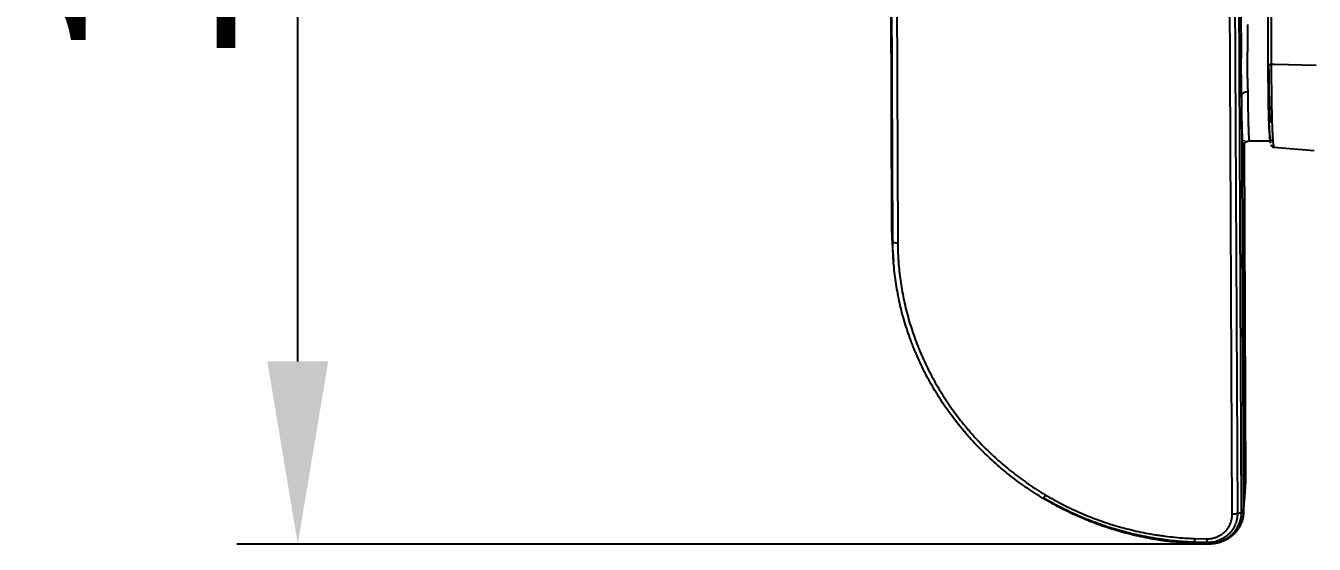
# Model space of a CAD drawing. Extents: x 86520 to 160660, y -2551 to 2752.
# Drawn here: x 89709.8 to 89815.6, y 2207.4 to 2250 of the extents above; entities that cross this region are included whole.
import ezdxf

# ---------------------------------------------------------------- set-up
doc = ezdxf.new("R2010")
doc.units = 0
doc.header["$LTSCALE"] = 10
doc.header["$MEASUREMENT"] = 0
doc.layers.get('DEFPOINTS').update_dxf_attribs({"linetype": 'CONTINUOUS'})
doc.layers.add('1', color=7, linetype='CONTINUOUS')
doc.dimstyles.new('경보기_스탈', dxfattribs={"dimtxt": 3.15, "dimasz": 2.5, "dimexe": 1, "dimexo": 1, "dimgap": 1, "dimtad": 1, "dimtoh": 1, "dimdec": 3, "dimzin": 1, "dimtxsty": 'STANDARD', "dimcen": 0, "dimclrd": 2, "dimclre": 2, "dimclrt": 4, "dimazin": 3, "dimtp": 0.1, "dimtm": 0.1, "dimtfac": 1, "dimtdec": 3, "dimtmove": 0, "dimatfit": 3})

# ---------------------------------------------------------------- blocks, each defined once
blk = doc.blocks.new('*D455')
at = {"layer": '1', "color": 1, "linetype": 'CONTINUOUS'}
for p, q in [((89795.6, 2314.96), (89727.14, 2314.96)), ((89732.14, 2222.41), (89732.14, 2299.96)), ((89805.96, 2207.41), (89727.14, 2207.41))]:
    blk.add_line(p, q, dxfattribs=at)
for points in [[(89729.64, 2299.96), (89734.64, 2299.96), (89732.14, 2314.96)], [(89729.64, 2222.41), (89734.64, 2222.41), (89732.14, 2207.41)]]:
    blk.add_solid(points, dxfattribs=at)
at = {"layer": 'DEFPOINTS', "color": 0, "linetype": 'CONTINUOUS'}
for p in [(89732.14, 2314.96), (89796.6, 2314.96), (89806.96, 2207.41)]:
    blk.add_point(p, dxfattribs=at)
at = {"layer": '1', "color": 2, "linetype": 'CONTINUOUS', "insert": (89719.64, 2262.14), "char_height": 15, "attachment_point": 5, "rotation": 90}
blk.add_mtext('108', dxfattribs=at)

msp = doc.modelspace()

# ---------------------------------------------------------------- linework, layer by layer
at = {"layer": '1', "color": 7, "linetype": 'CONTINUOUS'}
for p, q in [((89809.6696, 2210.0257), (89809.225, 2305.1753)), ((89780.6705, 2297.527), (89780.9198, 2233.511)), ((89811.8368, 2297.7088), (89811.8368, 2246.8486)), ((89812.1107, 2297.6475), (89812.1107, 2246.7873)), ((89781.0135, 2232.2682), (89780.8121, 2295.6488)), ((89781.2252, 2295.5178), (89781.4266, 2232.1372)), ((89808.9087, 2209.889), (89808.6505, 2265.1541)), ((89809.0698, 2265.1884), (89809.3281, 2209.9234)), ((89812.37, 2246.7826), (89812.1107, 2246.7873)), ((89815.8102, 2246.7209), (89812.37, 2246.7826)), ((89809.6774, 2244.2968), (89809.8371, 2210.1258)), ((89809.8823, 2240.5765), (89809.8826, 2240.4999)), ((89809.9923, 2212.217), (89809.883, 2240.2755)), ((89809.8835, 2240.2767), (89809.9922, 2212.3594)), ((89812.3359, 2240.0056), (89815.6407, 2239.7165)), ((89809.8371, 2210.1258), (89809.9923, 2212.217)), ((89809.9918, 2212.3541), (89809.9922, 2212.3594)), ((89793.3789, 2211.1515), (89793.3841, 2211.1584)), ((89805.8005, 2207.8656), (89806.8011, 2207.831)), ((89806.8327, 2207.5259), (89805.832, 2207.5605)), ((89805.9481, 2207.4323), (89806.8947, 2207.3996)), ((89805.9523, 2207.4906), (89806.8514, 2207.4595))]:
    msp.add_line(p, q, dxfattribs=at)
for centre, major_axis, ratio, start_param, end_param in [((89812.1368, 2246.8486), (0.3, 0), 0.205164, 3.14161497, 4.62512252), ((89812.1245, 2248.54), (-0.0591, -8.2337), 0.034176, 4.919266, 6.20485035), ((89810.1773, 2244.2966), (-0.5, -0.0049), 0.496331, 4.70753626, 6.26276233), ((89793.6361, 2211.5802), (0.2568, 0.429), 0.004652, 2.66333942, 3.32711857), ((89793.6361, 2211.5802), (-0.2573, -0.4287), 0.0107, 5.03877521, 6.28321616), ((89793.6361, 2211.5802), (0.2551, 0.4301), 0.012452, 1.89712261, 2.66330483)]:
    msp.add_ellipse(centre, major_axis=major_axis, ratio=ratio, start_param=start_param, end_param=end_param, dxfattribs=at)
for points, knots in [([(89809.6509, 2249.9726), (89809.6171, 2260.0359), (89809.5664, 2275.1308), (89809.5136, 2290.8547), (89809.4941, 2296.6725), (89809.4914, 2297.4587), (89809.4908, 2297.6553), (89809.4906, 2297.6946), (89809.4904, 2297.7733), (89809.49, 2297.8916), (89809.4897, 2298.0104), (89809.4887, 2298.4074), (89809.4883, 2298.7284), (89809.4881, 2299.1342), (89809.4881, 2299.2158), (89809.4881, 2299.3784), (89809.4882, 2299.6218), (89809.4885, 2299.8637), (89809.4893, 2300.3455), (89809.4901, 2300.664), (89809.4925, 2301.2959), (89809.494, 2301.6093), (89809.4962, 2301.9976), (89809.4967, 2302.0751), (89809.4977, 2302.2289), (89809.4992, 2302.458), (89809.5009, 2302.6822), (89809.5045, 2303.1243), (89809.5072, 2303.4106), (89809.5132, 2303.9662), (89809.5164, 2304.2356), (89809.5204, 2304.5288), (89809.5208, 2304.5613), (89809.5217, 2304.6258), (89809.5231, 2304.7218), (89809.5264, 2304.9415), (89809.5293, 2305.1222), (89809.5353, 2305.4734), (89809.5395, 2305.6943), (89809.5484, 2306.1094), (89809.553, 2306.3036), (89809.5585, 2306.5066), (89809.5591, 2306.5289), (89809.5603, 2306.573), (89809.5622, 2306.6383), (89809.5665, 2306.7851), (89809.5703, 2306.9014), (89809.578, 2307.1213), (89809.5833, 2307.2512), (89809.594, 2307.4777), (89809.5995, 2307.5743), (89809.6052, 2307.6535)], [0, 0, 0, 0, 0.5, 0.75, 0.78125, 0.7890625, 0.7890625, 0.79101563, 0.79101563, 0.79296875, 0.796875, 0.796875, 0.8125, 0.8125, 0.81640625, 0.81640625, 0.8203125, 0.828125, 0.828125, 0.84375, 0.84375, 0.859375, 0.859375, 0.86328125, 0.86328125, 0.8671875, 0.875, 0.875, 0.890625, 0.890625, 0.90625, 0.90625, 0.90820313, 0.90820313, 0.91015625, 0.9140625, 0.921875, 0.921875, 0.9375, 0.9375, 0.953125, 0.953125, 0.95507813, 0.95507813, 0.95703125, 0.9609375, 0.96875, 0.96875, 0.984375, 0.984375, 1, 1, 1, 1]), ([(89809.6774, 2244.2968), (89809.6758, 2244.5239), (89809.6716, 2244.7531), (89809.6651, 2245.0998), (89809.6629, 2245.2159), (89809.6588, 2245.4489), (89809.6569, 2245.5658), (89809.6521, 2245.9174), (89809.6501, 2246.1532), (89809.6495, 2246.5091), (89809.6496, 2246.6281), (89809.6502, 2246.7773), (89809.6503, 2246.8071), (89809.6506, 2246.8669), (89809.6509, 2246.9565), (89809.655, 2248.0017), (89809.6547, 2249.017), (89809.6509, 2249.9726)], [0, 0, 0, 0, 0.125, 0.125, 0.1875, 0.1875, 0.25, 0.25, 0.375, 0.375, 0.4375, 0.4375, 0.453125, 0.453125, 0.46875, 0.5, 1, 1, 1, 1]), ([(89810.1508, 2250.0751), (89810.1539, 2249.1334), (89810.1504, 2248.1918), (89810.1383, 2247.1324), (89810.1368, 2247.0147), (89810.1349, 2246.8676), (89810.1344, 2246.8382), (89810.1337, 2246.7795), (89810.1327, 2246.6916), (89810.1322, 2246.6042), (89810.1316, 2246.4299), (89810.1323, 2246.1993), (89810.1382, 2245.8583), (89810.1479, 2245.5222), (89810.1598, 2245.1911), (89810.1674, 2244.9737), (89810.1737, 2244.7579), (89810.1762, 2244.6509), (89810.1773, 2244.5448)], [0, 0, 0, 0, 0.5, 0.5, 0.5625, 0.5625, 0.578125, 0.578125, 0.59375, 0.625, 0.625, 0.6875, 0.75, 0.8125, 0.875, 0.9375, 0.9375, 1, 1, 1, 1]), ([(89811.8439, 2246.8478), (89811.8439, 2246.8043), (89811.844, 2246.567), (89811.8449, 2246.1412), (89811.8467, 2245.7661), (89811.8491, 2245.3948), (89811.8505, 2245.2112), (89811.853, 2244.9388), (89811.854, 2244.8485), (89811.8555, 2244.7138), (89811.856, 2244.6691), (89811.857, 2244.5803), (89811.8597, 2244.3598), (89811.8653, 2243.9764), (89811.8741, 2243.4933), (89811.8844, 2243.0382), (89811.8922, 2242.7535), (89811.8974, 2242.5817), (89811.8984, 2242.5477), (89811.9005, 2242.4805), (89811.9038, 2242.3811), (89811.9071, 2242.2852), (89811.9139, 2242.0985), (89811.9233, 2241.8623), (89811.9386, 2241.5462), (89811.9495, 2241.361), (89811.9579, 2241.2319), (89811.9608, 2241.1905), (89811.9667, 2241.111), (89811.9696, 2241.0731), (89811.9785, 2240.9653), (89811.9907, 2240.8366), (89812.0095, 2240.6877), (89812.0226, 2240.6178), (89812.0325, 2240.5766), (89812.0375, 2240.5588), (89812.0426, 2240.5452), (89812.0453, 2240.5388), (89812.0463, 2240.5366), (89812.0473, 2240.5346)], [0, 0, 0, 0, 0.01308563, 0.07150365, 0.12992167, 0.12992167, 0.18833969, 0.18833969, 0.2175487, 0.2175487, 0.2321532, 0.2321532, 0.24675771, 0.30517573, 0.36359375, 0.42201177, 0.48042979, 0.48042979, 0.49503429, 0.49503429, 0.5096388, 0.53884781, 0.53884781, 0.59726583, 0.65568385, 0.71410187, 0.71410187, 0.74331088, 0.74331088, 0.77251989, 0.77251989, 0.83093791, 0.88935593, 0.94777395, 0.94777395, 0.97698296, 0.99158746, 0.99158746, 1, 1, 1, 1]), ([(89811.8966, 2246.8601), (89811.8967, 2246.7735), (89811.8974, 2246.5065), (89811.8987, 2246.2439), (89811.9002, 2246.0243), (89811.9005, 2245.9804), (89811.9012, 2245.8931), (89811.9023, 2245.7631), (89811.9035, 2245.6356), (89811.9061, 2245.3839), (89811.9101, 2245.0573), (89811.9151, 2244.7484), (89811.9207, 2244.4483), (89811.9238, 2244.3027), (89811.928, 2244.1264), (89811.9288, 2244.0914), (89811.9305, 2244.0223), (89811.9332, 2243.92), (89811.9359, 2243.8214), (89811.9416, 2243.629), (89811.9496, 2243.3854), (89811.9585, 2243.1675), (89811.9655, 2243.0137), (89811.9679, 2242.9641), (89811.9728, 2242.8681), (89811.9753, 2242.8217), (89811.9829, 2242.6878), (89811.9882, 2242.6065), (89811.9989, 2242.4594), (89812.01, 2242.3279), (89812.0216, 2242.227), (89812.0306, 2242.1631), (89812.0351, 2242.134), (89812.0397, 2242.1094), (89812.0428, 2242.094), (89812.0444, 2242.0868), (89812.0522, 2242.0535), (89812.0584, 2242.0352), (89812.0677, 2242.0203), (89812.0707, 2242.0174), (89812.0737, 2242.0162)], [0, 0, 0, 0, 0.03185659, 0.09878217, 0.09878217, 0.11551357, 0.11551357, 0.13224496, 0.16570775, 0.16570775, 0.23263332, 0.2995589, 0.2995589, 0.36648448, 0.36648448, 0.38321587, 0.38321587, 0.39994727, 0.43341005, 0.43341005, 0.50033563, 0.56726121, 0.56726121, 0.600724, 0.600724, 0.63418679, 0.63418679, 0.70111236, 0.70111236, 0.76803794, 0.83496352, 0.83496352, 0.8684263, 0.8851577, 0.8851577, 0.90188909, 0.90188909, 0.96881467, 0.96881467, 1, 1, 1, 1]), ([(89812.1107, 2246.7873), (89812.1107, 2246.6544), (89812.1108, 2246.5223), (89812.1112, 2246.2595), (89812.1115, 2246.1288), (89812.1128, 2245.7412), (89812.1154, 2245.2348), (89812.1197, 2244.7491), (89812.1235, 2244.3927), (89812.1249, 2244.2752), (89812.1271, 2244.1009), (89812.1279, 2244.0431), (89812.1295, 2243.9283), (89812.1303, 2243.8714), (89812.1345, 2243.5896), (89812.1421, 2243.1555), (89812.1511, 2242.7542), (89812.1584, 2242.4657), (89812.161, 2242.3716), (89812.1649, 2242.2336), (89812.1663, 2242.1881), (89812.169, 2242.0982), (89812.1704, 2242.054), (89812.1774, 2241.8362), (89812.1834, 2241.673), (89812.1958, 2241.3681), (89812.2023, 2241.2264), (89812.2159, 2240.9643), (89812.223, 2240.844), (89812.2322, 2240.7074), (89812.2341, 2240.6807), (89812.2369, 2240.6418), (89812.2379, 2240.629), (89812.2398, 2240.6038), (89812.2445, 2240.5418), (89812.2494, 2240.4848), (89812.2611, 2240.3573), (89812.2771, 2240.2122), (89812.2939, 2240.1162), (89812.3067, 2240.0628), (89812.311, 2240.0481), (89812.3175, 2240.0308), (89812.3197, 2240.0258), (89812.3241, 2240.0175), (89812.3263, 2240.0141), (89812.3318, 2240.0077), (89812.335, 2240.0057), (89812.3383, 2240.0054)], [0, 0, 0, 0, 0.03480315, 0.03480315, 0.0696063, 0.0696063, 0.13921261, 0.20881891, 0.20881891, 0.24362206, 0.24362206, 0.26102364, 0.26102364, 0.27842521, 0.27842521, 0.34803151, 0.41763782, 0.41763782, 0.45244097, 0.45244097, 0.46984254, 0.46984254, 0.48724412, 0.48724412, 0.55685042, 0.55685042, 0.62645673, 0.62645673, 0.69606303, 0.69606303, 0.7134646, 0.7134646, 0.72216539, 0.72216539, 0.73086618, 0.76566933, 0.76566933, 0.83527563, 0.90488194, 0.90488194, 0.93968509, 0.93968509, 0.95708666, 0.95708666, 0.97448824, 0.97448824, 1, 1, 1, 1]), ([(89809.7285, 2241.2639), (89809.7266, 2241.3318), (89809.7215, 2241.5184), (89809.7166, 2241.7228), (89809.7122, 2241.9242), (89809.7107, 2241.9931), (89809.7086, 2242.0991), (89809.7079, 2242.1349), (89809.7064, 2242.2073), (89809.703, 2242.3899), (89809.697, 2242.7334), (89809.6897, 2243.2221), (89809.6831, 2243.7414), (89809.6792, 2244.1081), (89809.6774, 2244.2968)], [0, 0, 0, 0, 0.09180373, 0.24316977, 0.24316977, 0.31885279, 0.31885279, 0.35669431, 0.35669431, 0.39453582, 0.54590186, 0.69726791, 0.84863395, 1, 1, 1, 1]), ([(89810.1773, 2244.5448), (89810.1791, 2244.3672), (89810.1831, 2244.0219), (89810.1897, 2243.533), (89810.1969, 2243.073), (89810.2022, 2242.7856), (89810.2057, 2242.6121), (89810.2064, 2242.5778), (89810.2078, 2242.5096), (89810.2085, 2242.4759), (89810.2107, 2242.3761), (89810.2121, 2242.3113), (89810.2165, 2242.1217), (89810.2226, 2241.8822), (89810.2322, 2241.5619), (89810.2389, 2241.3745), (89810.244, 2241.2438), (89810.2458, 2241.2019), (89810.2493, 2241.1215), (89810.251, 2241.0829), (89810.2564, 2240.9731), (89810.2636, 2240.8423), (89810.2746, 2240.691), (89810.2855, 2240.5876), (89810.2927, 2240.5473), (89810.2963, 2240.5345)], [0, 0, 0, 0, 0.07743838, 0.15487676, 0.23231514, 0.30975352, 0.30975352, 0.32911311, 0.32911311, 0.34847271, 0.34847271, 0.38719189, 0.38719189, 0.46463027, 0.54206865, 0.61950703, 0.61950703, 0.65822622, 0.65822622, 0.69694541, 0.69694541, 0.77438379, 0.85182217, 0.92926055, 1, 1, 1, 1]), ([(89809.8318, 2240.1342), (89809.8313, 2240.1298), (89809.8309, 2240.1254), (89809.8299, 2240.1169), (89809.8285, 2240.1045), (89809.8251, 2240.0783), (89809.8222, 2240.0605), (89809.8165, 2240.0311), (89809.8127, 2240.0197), (89809.8069, 2240.0151), (89809.804, 2240.0159), (89809.8011, 2240.0213), (89809.7992, 2240.026), (89809.7982, 2240.0289), (89809.7934, 2240.0458), (89809.7896, 2240.0676), (89809.7821, 2240.1271), (89809.7746, 2240.2026), (89809.7636, 2240.3633), (89809.7564, 2240.5024), (89809.7511, 2240.6191), (89809.7493, 2240.6601), (89809.7458, 2240.7455), (89809.7441, 2240.7901), (89809.7389, 2240.9289), (89809.7343, 2241.0677), (89809.7298, 2241.2199), (89809.7285, 2241.2639)], [0, 0, 0, 0, 0.01330707, 0.01330707, 0.02661415, 0.05322829, 0.10645659, 0.10645659, 0.21291317, 0.21291317, 0.26614146, 0.29275561, 0.29275561, 0.31936976, 0.31936976, 0.42582634, 0.42582634, 0.53228293, 0.63873951, 0.7451961, 0.7451961, 0.79842439, 0.79842439, 0.85165269, 0.85165269, 0.95810927, 1, 1, 1, 1]), ([(89809.8296, 2240.1477), (89809.8299, 2240.1488), (89809.8321, 2240.1581), (89809.8426, 2240.1994), (89809.8848, 2240.2886), (89809.9692, 2240.3955), (89810.1074, 2240.4824), (89810.233, 2240.5263), (89810.2978, 2240.5151), (89810.3017, 2240.5144)], [0, 0, 0, 0, 0.17148379, 0.37400833, 0.50998097, 0.64825599, 0.81231922, 0.98875953, 1, 1, 1, 1]), ([(89810.2963, 2240.5345), (89810.2966, 2240.5333), (89810.2969, 2240.5321), (89810.2982, 2240.5278), (89810.2992, 2240.5252), (89810.3011, 2240.5208), (89810.3034, 2240.5167), (89810.3056, 2240.5154), (89810.3069, 2240.5156)], [0, 0, 0, 0, 0.09340635, 0.09340635, 0.36337378, 0.36337378, 0.63334121, 1, 1, 1, 1]), ([(89812.0516, 2240.5268), (89812.0577, 2240.5171), (89812.0708, 2240.5099), (89812.0841, 2240.5304), (89812.0946, 2240.5581), (89812.0982, 2240.5693), (89812.1035, 2240.589), (89812.1061, 2240.5996), (89812.1088, 2240.6112), (89812.1106, 2240.6192), (89812.1115, 2240.6234), (89812.1124, 2240.6275)], [0, 0, 0, 0, 0.30939259, 0.65469629, 0.65469629, 0.82734815, 0.82734815, 0.91367407, 0.95683704, 0.95683704, 1, 1, 1, 1]), ([(89812.0721, 2240.2063), (89812.0736, 2240.1997), (89812.0858, 2240.1702), (89812.1279, 2240.1009), (89812.246, 2240.0105), (89812.3203, 2240.0125), (89812.3375, 2240.0141)], [0, 0, 0, 0, 0.14545613, 0.57139893, 0.90588998, 1, 1, 1, 1]), ([(89793.3841, 2211.1584), (89792.9169, 2211.4385), (89792.4608, 2211.7314), (89791.5703, 2212.3423), (89790.7015, 2212.9782), (89789.8759, 2213.6638), (89789.072, 2214.3745), (89788.681, 2214.7423), (89787.9212, 2215.5037), (89787.5524, 2215.8972), (89787.1502, 2216.3546), (89787.1057, 2216.4056), (89787.017, 2216.508), (89786.9728, 2216.5595), (89786.841, 2216.7142), (89786.5803, 2217.0252), (89786.3282, 2217.3409), (89785.8352, 2217.9784), (89785.2078, 2218.8449), (89784.3552, 2220.1932), (89783.8458, 2221.1243), (89783.3665, 2222.072), (89783.1419, 2222.554), (89782.8806, 2223.1672), (89782.8293, 2223.2904), (89782.7286, 2223.5378), (89782.6792, 2223.6621), (89782.5343, 2224.0358), (89782.442, 2224.2864), (89782.1775, 2225.0417), (89782.0191, 2225.5477), (89781.7368, 2226.5644), (89781.4891, 2227.586), (89781.3099, 2228.6169), (89781.1652, 2229.6525), (89781.11, 2230.1727), (89781.0537, 2230.9567), (89781.0394, 2231.2186), (89781.0196, 2231.7436), (89781.0143, 2232.006), (89781.0135, 2232.2682)], [0, 0, 0, 0, 0.0625, 0.0625, 0.125, 0.1875, 0.1875, 0.25, 0.25, 0.3125, 0.3125, 0.3203125, 0.3203125, 0.328125, 0.328125, 0.34375, 0.375, 0.375, 0.4375, 0.5, 0.5625, 0.5625, 0.625, 0.625, 0.640625, 0.640625, 0.65625, 0.65625, 0.6875, 0.6875, 0.75, 0.75, 0.8125, 0.875, 0.875, 0.9375, 0.9375, 0.96875, 0.96875, 1, 1, 1, 1]), ([(89781.0135, 2232.2682), (89781.0145, 2232.2525), (89781.0255, 2232.2369), (89781.0662, 2232.2076), (89781.0959, 2232.194), (89781.1706, 2232.1703), (89781.2155, 2232.1603), (89781.3152, 2232.145), (89781.37, 2232.1397), (89781.4266, 2232.1372)], [0, 0, 0, 0, 0.25, 0.25, 0.5, 0.5, 0.75, 0.75, 1, 1, 1, 1]), ([(89781.4266, 2232.1372), (89781.4274, 2231.8813), (89781.4326, 2231.6247), (89781.447, 2231.2386), (89781.453, 2231.11), (89781.467, 2230.8531), (89781.4751, 2230.7249), (89781.5211, 2230.0845), (89781.5751, 2229.575), (89781.7168, 2228.5611), (89781.8921, 2227.5524), (89782.1339, 2226.5543), (89782.4092, 2225.5613), (89782.5636, 2225.0675), (89782.821, 2224.3308), (89782.9111, 2224.0859), (89783.0528, 2223.7196), (89783.1012, 2223.5976), (89783.1998, 2223.3547), (89783.25, 2223.2338), (89783.506, 2222.6319), (89783.7261, 2222.1588), (89784.1958, 2221.2286), (89784.6951, 2220.3147), (89785.5309, 2218.9913), (89786.146, 2218.1408), (89786.6294, 2217.5149), (89786.7942, 2217.3083), (89787.047, 2217.0015), (89787.1322, 2216.8997), (89787.2614, 2216.7479), (89787.3047, 2216.6974), (89787.3917, 2216.5968), (89787.7846, 2216.146), (89788.1915, 2215.7114), (89788.9366, 2214.9639), (89789.3202, 2214.6028), (89790.1086, 2213.9051), (89790.9183, 2213.232), (89791.7703, 2212.6077), (89792.6437, 2212.008), (89793.0911, 2211.7204), (89793.5493, 2211.4454)], [0, 0, 0, 0, 0.03125, 0.03125, 0.046875, 0.046875, 0.0625, 0.0625, 0.125, 0.125, 0.1875, 0.25, 0.25, 0.3125, 0.3125, 0.34375, 0.34375, 0.359375, 0.359375, 0.375, 0.375, 0.4375, 0.4375, 0.5, 0.5625, 0.625, 0.625, 0.65625, 0.65625, 0.671875, 0.671875, 0.6796875, 0.6796875, 0.6875, 0.75, 0.75, 0.8125, 0.8125, 0.875, 0.9375, 0.9375, 1, 1, 1, 1]), ([(89805.9059, 2207.4461), (89805.3569, 2207.4658), (89804.8091, 2207.5032), (89803.9889, 2207.5856), (89803.7158, 2207.6174), (89803.3065, 2207.6717), (89803.1701, 2207.6908), (89802.8975, 2207.7314), (89802.7612, 2207.7527), (89802.0806, 2207.8649), (89801.5412, 2207.9714), (89800.4726, 2208.2168), (89799.414, 2208.4949), (89798.3754, 2208.8376), (89797.3467, 2209.213), (89796.8374, 2209.417), (89795.8292, 2209.8585), (89795.3304, 2210.0961), (89794.7133, 2210.4142), (89794.5901, 2210.479), (89794.3453, 2210.6101), (89793.9801, 2210.8095), (89793.6209, 2211.0168), (89793.3841, 2211.1584)], [0, 0, 0, 0, 0.125, 0.125, 0.1875, 0.1875, 0.21875, 0.21875, 0.25, 0.25, 0.375, 0.375, 0.5, 0.625, 0.625, 0.75, 0.75, 0.875, 0.875, 0.90625, 0.90625, 0.9375, 1, 1, 1, 1]), ([(89793.4073, 2211.1999), (89793.6426, 2211.0589), (89793.8805, 2210.9213), (89794.2415, 2210.7201), (89794.3625, 2210.6539), (89794.6058, 2210.5232), (89794.7282, 2210.4587), (89795.3414, 2210.1417), (89795.8372, 2209.905), (89796.8392, 2209.4649), (89797.3453, 2209.2615), (89798.3677, 2208.8872), (89799.4, 2208.5452), (89800.4521, 2208.2675), (89801.5142, 2208.0222), (89802.0502, 2207.9156), (89802.7267, 2207.8033), (89802.8622, 2207.7819), (89803.1331, 2207.7412), (89803.5398, 2207.6835), (89803.947, 2207.6355), (89804.7622, 2207.5526), (89805.3067, 2207.5146), (89805.8524, 2207.4942)], [0, 0, 0, 0, 0.0625, 0.0625, 0.09375, 0.09375, 0.125, 0.125, 0.25, 0.25, 0.375, 0.375, 0.5, 0.625, 0.625, 0.75, 0.75, 0.78125, 0.78125, 0.8125, 0.875, 0.875, 1, 1, 1, 1]), ([(89805.8333, 2207.5605), (89805.2899, 2207.5777), (89804.7474, 2207.6129), (89803.935, 2207.6918), (89803.6644, 2207.7224), (89803.2589, 2207.7749), (89803.1238, 2207.7935), (89802.8536, 2207.8328), (89802.7186, 2207.8535), (89802.044, 2207.9626), (89801.5094, 2208.0664), (89800.4498, 2208.3062), (89799.3999, 2208.5781), (89798.3693, 2208.9138), (89797.3483, 2209.2817), (89796.8427, 2209.4818), (89795.8416, 2209.9156), (89795.3462, 2210.1494), (89794.7333, 2210.4629), (89794.611, 2210.5267), (89794.3674, 2210.6562), (89794.0036, 2210.8533), (89793.6445, 2211.059), (89793.4073, 2211.1999)], [0, 0, 0, 0, 0.125, 0.125, 0.1875, 0.1875, 0.21875, 0.21875, 0.25, 0.25, 0.375, 0.375, 0.5, 0.625, 0.625, 0.75, 0.75, 0.875, 0.875, 0.90625, 0.90625, 0.9375, 1, 1, 1, 1]), ([(89793.5493, 2211.4454), (89793.7833, 2211.3066), (89794.0194, 2211.1716), (89794.3766, 2210.9746), (89794.4962, 2210.9099), (89794.7364, 2210.7824), (89794.857, 2210.7196), (89795.4614, 2210.4109), (89795.95, 2210.1806), (89796.9371, 2209.7536), (89797.4356, 2209.5567), (89798.4423, 2209.1946), (89799.4585, 2208.8644), (89800.4935, 2208.597), (89801.5381, 2208.3613), (89802.0652, 2208.2593), (89802.7301, 2208.1523), (89802.8633, 2208.1319), (89803.1296, 2208.0934), (89803.5292, 2208.0387), (89803.9293, 2207.9937), (89804.7301, 2207.9165), (89805.2649, 2207.8822), (89805.8005, 2207.8656)], [0, 0, 0, 0, 0.0625, 0.0625, 0.09375, 0.09375, 0.125, 0.125, 0.25, 0.25, 0.375, 0.375, 0.5, 0.625, 0.625, 0.75, 0.75, 0.78125, 0.78125, 0.8125, 0.875, 0.875, 1, 1, 1, 1]), ([(89809.8371, 2210.1037), (89809.8366, 2210.0133), (89809.8314, 2209.9237), (89809.8119, 2209.7457), (89809.7977, 2209.6575), (89809.7696, 2209.5261), (89809.754, 2209.4607), (89809.7358, 2209.3957), (89809.7231, 2209.3525), (89809.7165, 2209.3309), (89809.6821, 2209.2238), (89809.6191, 2209.0565), (89809.5403, 2208.8968), (89809.4536, 2208.741), (89809.4063, 2208.6651), (89809.3292, 2208.5541), (89809.3024, 2208.5176), (89809.2473, 2208.4463), (89809.219, 2208.4115), (89809.1314, 2208.3093), (89809.0698, 2208.2444), (89808.9398, 2208.1208), (89808.8715, 2208.0622), (89808.7642, 2207.9789), (89808.7276, 2207.952), (89808.6714, 2207.9128), (89808.6525, 2207.8999), (89808.6144, 2207.8747), (89808.5186, 2207.8129), (89808.3405, 2207.7129), (89808.1746, 2207.6394), (89808.0048, 2207.5736), (89807.918, 2207.5445), (89807.807, 2207.5131), (89807.7847, 2207.5071), (89807.74, 2207.4956), (89807.6729, 2207.4791), (89807.6054, 2207.4651), (89807.4698, 2207.4403), (89807.3787, 2207.4281), (89807.1952, 2207.4122), (89807.1028, 2207.4087), (89807.0095, 2207.4097)], [0, 0, 0, 0, 0.0625, 0.0625, 0.125, 0.125, 0.15625, 0.171875, 0.171875, 0.1875, 0.1875, 0.25, 0.3125, 0.3125, 0.375, 0.375, 0.40625, 0.40625, 0.4375, 0.4375, 0.5, 0.5, 0.5625, 0.5625, 0.59375, 0.59375, 0.609375, 0.609375, 0.625, 0.6875, 0.75, 0.75, 0.8125, 0.8125, 0.828125, 0.828125, 0.84375, 0.875, 0.875, 0.9375, 0.9375, 1, 1, 1, 1]), ([(89809.8371, 2210.1258), (89809.8365, 2210.1165), (89809.8323, 2210.1071), (89809.817, 2210.0887), (89809.8059, 2210.0797), (89809.7772, 2210.0625), (89809.7596, 2210.0543), (89809.7187, 2210.0391), (89809.6953, 2210.032), (89809.6696, 2210.0257)], [0, 0, 0, 0, 0.25, 0.25, 0.5, 0.5, 0.75, 0.75, 1, 1, 1, 1]), ([(89809.8371, 2210.1037), (89809.8365, 2210.095), (89809.8323, 2210.0864), (89809.817, 2210.0695), (89809.8059, 2210.0612), (89809.7772, 2210.0456), (89809.7596, 2210.0381), (89809.7187, 2210.0243), (89809.6954, 2210.018), (89809.6697, 2210.0123)], [0, 0, 0, 0, 0.25, 0.25, 0.5, 0.5, 0.75, 0.75, 1, 1, 1, 1]), ([(89806.8011, 2207.832), (89806.9427, 2207.8323), (89807.0814, 2207.8456), (89807.2854, 2207.884), (89807.3526, 2207.8999), (89807.4525, 2207.9286), (89807.4856, 2207.9389), (89807.535, 2207.9557), (89807.5514, 2207.9615), (89807.5839, 2207.9734), (89807.6001, 2207.9796), (89807.7447, 2208.0365), (89807.8662, 2208.0984), (89808.0379, 2208.2081), (89808.0934, 2208.2475), (89808.1738, 2208.311), (89808.2002, 2208.3329), (89808.2516, 2208.3778), (89808.2766, 2208.4009), (89808.3495, 2208.4716), (89808.3955, 2208.5209), (89808.4821, 2208.6238), (89808.5228, 2208.6774), (89808.5799, 2208.7611), (89808.5982, 2208.7895), (89808.6336, 2208.8475), (89808.6506, 2208.8771), (89808.6992, 2208.9669), (89808.7575, 2209.089), (89808.8258, 2209.2794), (89808.8586, 2209.4112), (89808.8782, 2209.5119), (89808.8839, 2209.5458), (89808.8936, 2209.6139), (89808.8975, 2209.648), (89808.9068, 2209.7508), (89808.9094, 2209.8197), (89808.9085, 2209.889)], [0, 0, 0, 0, 0.125, 0.125, 0.1875, 0.1875, 0.21875, 0.21875, 0.234375, 0.234375, 0.25, 0.25, 0.375, 0.375, 0.4375, 0.4375, 0.46875, 0.46875, 0.5, 0.5, 0.5625, 0.5625, 0.625, 0.625, 0.65625, 0.65625, 0.6875, 0.6875, 0.75, 0.8125, 0.875, 0.875, 0.90625, 0.90625, 0.9375, 0.9375, 1, 1, 1, 1]), ([(89809.3279, 2209.9264), (89809.3287, 2209.8453), (89809.3253, 2209.7646), (89809.314, 2209.6444), (89809.3092, 2209.6044), (89809.2976, 2209.5247), (89809.2907, 2209.485), (89809.2672, 2209.367), (89809.2282, 2209.2128), (89809.1473, 2208.9899), (89809.0786, 2208.8471), (89809.0213, 2208.7421), (89809.0012, 2208.7074), (89808.9595, 2208.6396), (89808.9379, 2208.6063), (89808.8706, 2208.5084), (89808.8227, 2208.4456), (89808.7206, 2208.3253), (89808.6665, 2208.2677), (89808.5806, 2208.1851), (89808.5511, 2208.1582), (89808.4907, 2208.1058), (89808.4595, 2208.0802), (89808.3647, 2208.006), (89808.2339, 2207.9141), (89808.0255, 2207.7963), (89807.8786, 2207.7309), (89807.7843, 2207.6943), (89807.7653, 2207.6872), (89807.727, 2207.6734), (89807.7077, 2207.6667), (89807.6497, 2207.6473), (89807.6108, 2207.6353), (89807.4936, 2207.6022), (89807.3357, 2207.5656), (89807.094, 2207.5329), (89806.9296, 2207.526), (89806.8465, 2207.5264)], [0, 0, 0, 0, 0.0625, 0.0625, 0.09375, 0.09375, 0.125, 0.125, 0.1875, 0.25, 0.3125, 0.3125, 0.34375, 0.34375, 0.375, 0.375, 0.4375, 0.4375, 0.5, 0.5, 0.53125, 0.53125, 0.5625, 0.5625, 0.625, 0.6875, 0.75, 0.75, 0.765625, 0.765625, 0.78125, 0.78125, 0.8125, 0.8125, 0.875, 0.9375, 1, 1, 1, 1]), ([(89806.9831, 2207.457), (89807.0718, 2207.4559), (89807.1597, 2207.4591), (89807.3341, 2207.4739), (89807.4206, 2207.4854), (89807.5494, 2207.5088), (89807.6136, 2207.5221), (89807.6774, 2207.5376), (89807.7198, 2207.5485), (89807.741, 2207.5542), (89807.8464, 2207.5838), (89807.9288, 2207.6113), (89808.0901, 2207.6735), (89808.2478, 2207.743), (89808.3983, 2207.827), (89808.4899, 2207.8843), (89808.5081, 2207.896), (89808.5443, 2207.9198), (89808.5623, 2207.932), (89808.6157, 2207.9691), (89808.6505, 2207.9946), (89808.7526, 2208.0734), (89808.8175, 2208.1289), (89808.941, 2208.246), (89808.9995, 2208.3076), (89809.0825, 2208.4045), (89809.1094, 2208.4375), (89809.1617, 2208.5051), (89809.1871, 2208.5398), (89809.2602, 2208.6451), (89809.305, 2208.7172), (89809.3873, 2208.865), (89809.462, 2209.0166), (89809.522, 2209.1755), (89809.5612, 2209.2976), (89809.5733, 2209.3387), (89809.5953, 2209.4213), (89809.6053, 2209.4627), (89809.632, 2209.5876), (89809.6457, 2209.6716), (89809.6643, 2209.8409), (89809.6693, 2209.9263), (89809.6697, 2210.0123)], [0, 0, 0, 0, 0.0625, 0.0625, 0.125, 0.125, 0.15625, 0.171875, 0.171875, 0.1875, 0.1875, 0.25, 0.25, 0.3125, 0.375, 0.375, 0.390625, 0.390625, 0.40625, 0.40625, 0.4375, 0.4375, 0.5, 0.5, 0.5625, 0.5625, 0.59375, 0.59375, 0.625, 0.625, 0.6875, 0.6875, 0.75, 0.8125, 0.8125, 0.84375, 0.84375, 0.875, 0.875, 0.9375, 0.9375, 1, 1, 1, 1]), ([(89808.9087, 2209.889), (89808.9458, 2209.8874), (89808.9835, 2209.8869), (89809.0586, 2209.8883), (89809.0959, 2209.8901), (89809.1682, 2209.8961), (89809.2032, 2209.9002), (89809.2691, 2209.9103), (89809.3, 2209.9164), (89809.3281, 2209.9234)], [0, 0, 0, 0, 0.25, 0.25, 0.5, 0.5, 0.75, 0.75, 1, 1, 1, 1]), ([(89805.8005, 2207.8656), (89805.8009, 2207.8334), (89805.802, 2207.8021), (89805.8052, 2207.7426), (89805.8074, 2207.7143), (89805.8128, 2207.6621), (89805.816, 2207.6381), (89805.8234, 2207.5952), (89805.8275, 2207.5764), (89805.832, 2207.5605)], [0, 0, 0, 0, 0.25, 0.25, 0.5, 0.5, 0.75, 0.75, 1, 1, 1, 1]), ([(89805.8508, 2207.4943), (89805.8584, 2207.4663), (89805.8671, 2207.4476), (89805.8859, 2207.4312), (89805.8959, 2207.4335), (89805.9059, 2207.4461)], [0, 0, 0, 0, 0.5, 0.5, 1, 1, 1, 1]), ([(89805.9523, 2207.4906), (89805.9603, 2207.4626), (89805.9694, 2207.4439), (89805.9828, 2207.4326), (89805.9865, 2207.431), (89805.9903, 2207.4309)], [0, 0, 0, 0, 0.72774262, 0.72774262, 1, 1, 1, 1]), ([(89806.8013, 2207.832), (89806.803, 2207.7997), (89806.8053, 2207.7683), (89806.811, 2207.7087), (89806.8144, 2207.6804), (89806.8221, 2207.6281), (89806.8264, 2207.604), (89806.8358, 2207.5611), (89806.8409, 2207.5423), (89806.8463, 2207.5264)], [0, 0, 0, 0, 0.25, 0.25, 0.5, 0.5, 0.75, 0.75, 1, 1, 1, 1]), ([(89806.8675, 2207.4593), (89806.8733, 2207.4313), (89806.88, 2207.4127), (89806.8942, 2207.3965), (89806.9017, 2207.3989), (89806.9092, 2207.4116)], [0, 0, 0, 0, 0.5, 0.5, 1, 1, 1, 1]), ([(89807.0095, 2207.4097), (89807.0048, 2207.3969), (89807.0001, 2207.3945), (89806.9911, 2207.4106), (89806.9868, 2207.4291), (89806.9831, 2207.457)], [0, 0, 0, 0, 0.5, 0.5, 1, 1, 1, 1])]:
    msp.add_open_spline(points, degree=3, knots=knots, dxfattribs=at)
for points, degree in [([(89810.2963, 2240.5345), (89812.1251, 2240.5345)], 1), ([(89780.9198, 2233.511), (89780.922, 2232.9485), (89780.9443, 2232.3885), (89780.9865, 2231.8309)], 3), ([(89780.9198, 2233.511), (89781.0135, 2232.2682)], 1), ([(89780.9856, 2231.8436), (89781.0323, 2231.2253), (89781.079, 2230.6068)], 2), ([(89809.9848, 2212.0046), (89809.99, 2212.0751), (89809.9925, 2212.1459), (89809.9923, 2212.217)], 3), ([(89809.829, 2209.9115), (89809.9856, 2212.0164)], 1), ([(89809.3281, 2209.9234), (89809.6698, 2210.0077)], 1), ([(89805.8524, 2207.4942), (89805.846, 2207.5163), (89805.8397, 2207.5384), (89805.8333, 2207.5605)], 3), ([(89805.846, 2207.4362), (89805.9183, 2207.4331), (89805.9903, 2207.431)], 2), ([(89805.8508, 2207.4943), (89805.8847, 2207.493), (89805.9185, 2207.4918), (89805.9523, 2207.4906)], 3), ([(89806.8674, 2207.4597), (89806.8605, 2207.4819), (89806.8535, 2207.5042), (89806.8466, 2207.5264)], 3), ([(89806.8675, 2207.4593), (89806.9059, 2207.4582), (89806.9445, 2207.4575), (89806.9831, 2207.457)], 3), ([(89807.0095, 2207.4097), (89806.976, 2207.4101), (89806.9425, 2207.4108), (89806.9092, 2207.4116)], 3)]:
    msp.add_open_spline(points, degree=degree, dxfattribs=at)

# ---------------------------------------------------------------- dimensions: what is measured, and where the dimension line sits
dim = msp.add_linear_dim(base=(89732.1374, 2314.9566), p1=(89806.9593, 2207.4105), p2=(89796.6039, 2314.9566), angle=90, text='108', dimstyle='경보기_스탈', override={"dimtxt": 15, "dimasz": 15, "dimexe": 5, "dimgap": 5, "dimtoh": 0, "dimzin": 9, "dimclrd": 1, "dimclre": 1, "dimclrt": 2, "dimfxl": 0.3}, dxfattribs=at)
dim.commit()
dim.dimension.update_dxf_attribs({"geometry": '*D455', "text_midpoint": (89732.1374, 2262.1376), "dimtype": 160})

doc.saveas('drawing.dxf')
